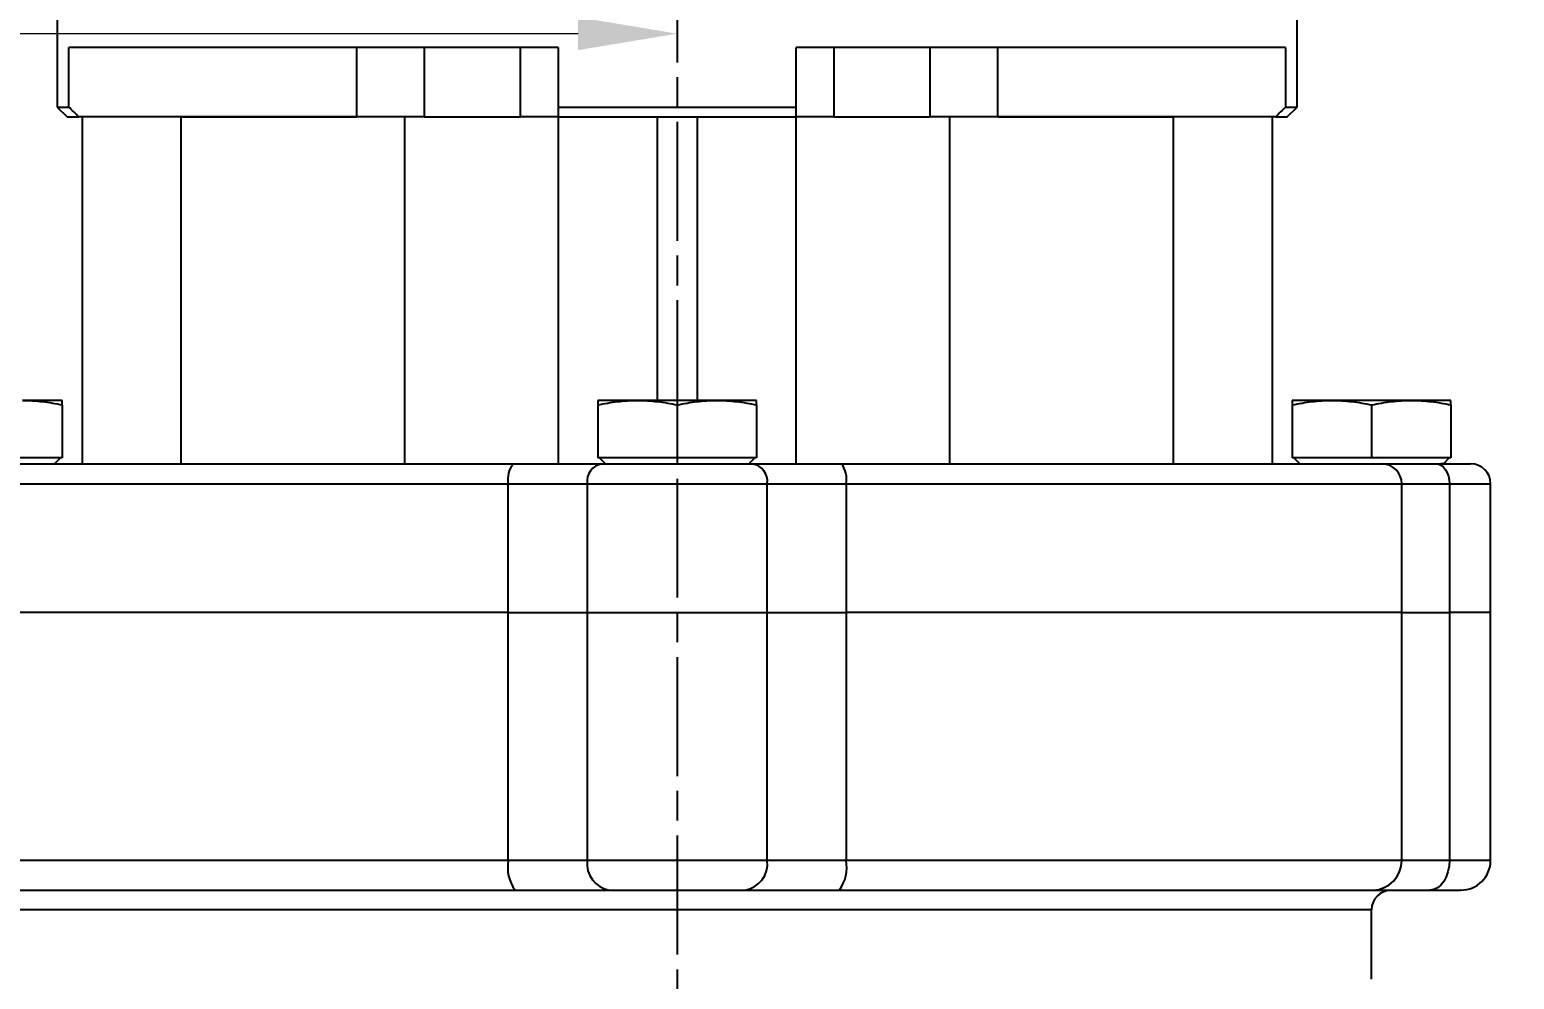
# Model space of a CAD drawing. Header units: millimetres. Extents: x 2251 to 4395, y 932 to 2449.
# Drawn here: x 2852 to 3001.7, y 1936.2 to 2032 of the extents above; entities that cross this region are included whole.
import ezdxf

# ---------------------------------------------------------------- set-up
doc = ezdxf.new("R2010")
doc.units = ezdxf.units.MM
doc.linetypes.add('AM_ISO08W050', pattern=[18, 12, -1.5, 3, -1.5])
doc.layers.add('AM_5', color=3, linetype='Continuous', lineweight=25)
doc.layers.add('AM_7', color=4, linetype='AM_ISO08W050', lineweight=25)
doc.styles.add('SLDTEXTSTYLE1', font='txt.shx', dxfattribs={"width": 0.7, "bigfont": 'gbcbig.shx'})
doc.dimstyles.new('SLDDIMSTYLE12$0', dxfattribs={"dimtxt": 12, "dimasz": 10, "dimexe": 0, "dimexo": 0.0625, "dimgap": 0.875, "dimtad": 1, "dimdec": 1, "dimlfac": 1.8, "dimrnd": 1e-09, "dimzin": 12, "dimdsep": 46, "dimtxsty": 'SLDTEXTSTYLE1', "dimcen": 0.09, "dimdle": 8.16, "dimclrd": 3, "dimclre": 3, "dimadec": 0, "dimazin": 3, "dimtfac": 1, "dimtdec": 1, "dimtofl": 0, "dimtmove": 0, "dimatfit": 3, "dimfxl": 0, "dimfrac": 2, "dimtolj": 1, "dimlwd": 5, "dimlwe": 5, "dimarcsym": 0})

# ---------------------------------------------------------------- blocks, each defined once
blk = doc.blocks.new('*D64')
at = {"layer": 'AM_5', "color": 3, "linetype": 'Continuous', "lineweight": 5, "transparency": 16777216}
for p, q in [((2755.4, 2110.44), (2755.4, 2031.56)), ((2907.32, 2031.56), (2765.4, 2031.56))]:
    blk.add_line(p, q, dxfattribs=at)
at = {"layer": 'AM_5', "color": 3, "lineweight": 5, "transparency": 16777216}
blk.add_line((2917.32, 2073.61), (2917.32, 2031.56), dxfattribs=at)
at = {"layer": 'AM_5', "color": 3, "transparency": 16777216}
for points in [[(2765.4, 2033.23), (2765.4, 2029.9), (2755.4, 2031.56)], [(2907.32, 2033.23), (2907.32, 2029.9), (2917.32, 2031.56)]]:
    blk.add_solid(points, dxfattribs=at)
at = {"layer": 'Defpoints', "color": 0, "transparency": 16777216}
for p in [(2755.4, 2110.51), (2917.32, 2073.67), (2755.4, 2031.56)]:
    blk.add_point(p, dxfattribs=at)
at = {"layer": 'AM_5', "color": 0, "transparency": 16777216, "insert": (2836.36, 2038.44), "char_height": 12, "attachment_point": 5, "style": 'SLDTEXTSTYLE1'}
blk.add_mtext('\\A1;160', dxfattribs=at)
blk = doc.blocks.new('*D83')
at = {"layer": 'AM_5', "color": 3, "lineweight": 5, "transparency": 16777216}
blk.add_line((2981.82, 2045.02), (3079.45, 2044.81), dxfattribs=at)
at = {"layer": 'AM_5', "color": 3, "linetype": 'Continuous', "lineweight": 5, "transparency": 16777216}
for p, q in [((3079.43, 2034.81), (3078.85, 1765.13)), ((2966.38, 1755.37), (3078.83, 1755.13))]:
    blk.add_line(p, q, dxfattribs=at)
at = {"layer": 'AM_5', "color": 3, "transparency": 16777216}
for points in [[(3077.76, 2034.82), (3081.09, 2034.81), (3079.45, 2044.81)], [(3077.18, 1765.13), (3080.52, 1765.12), (3078.83, 1755.13)]]:
    blk.add_solid(points, dxfattribs=at)
at = {"layer": 'Defpoints', "color": 0, "transparency": 16777216}
for p in [(2981.76, 2045.02), (2966.32, 1755.37), (3078.83, 1755.13)]:
    blk.add_point(p, dxfattribs=at)
at = {"layer": 'AM_5', "color": 0, "transparency": 16777216, "insert": (3072.26, 1899.99), "char_height": 12, "attachment_point": 5, "rotation": 89.8775, "style": 'SLDTEXTSTYLE1'}
blk.add_mtext('\\A1;290', dxfattribs=at)

msp = doc.modelspace()

# ---------------------------------------------------------------- linework, layer by layer
at = {"color": 7, "linetype": 'Continuous', "lineweight": 25}
for p, q in [((2854.822, 2044.163), (2854.822, 2024.163)), ((2979.822, 2024.163), (2979.822, 2044.163)), ((2905.322, 2030.163), (2855.985, 2030.163)), ((2855.985, 2024.163), (2855.985, 2030.163)), ((2885.011, 2023.163), (2885.011, 2030.163)), ((2891.814, 2030.163), (2891.814, 2023.163)), ((2901.533, 2023.163), (2901.533, 2030.163)), ((2905.322, 2030.163), (2905.322, 2024.163)), ((2978.659, 2030.163), (2929.322, 2030.163)), ((2929.322, 2024.163), (2929.322, 2030.163)), ((2933.112, 2030.163), (2933.112, 2023.163)), ((2942.831, 2023.163), (2942.831, 2030.163)), ((2949.633, 2023.163), (2949.633, 2030.163)), ((2978.659, 2030.163), (2978.659, 2024.163)), ((2854.822, 2024.163), (2855.822, 2023.163)), ((2854.822, 2024.163), (2855.985, 2024.163)), ((2905.322, 2024.163), (2929.322, 2024.163)), ((2978.659, 2024.163), (2979.822, 2024.163)), ((2978.822, 2023.163), (2979.822, 2024.163)), ((2855.822, 2023.163), (2857.004, 2023.163)), ((2885.011, 2023.163), (2857.004, 2023.163)), ((2857.322, 2023.163), (2857.322, 1988.163)), ((2867.322, 1988.163), (2867.322, 2023.163)), ((2867.322, 2023.163), (2885.011, 2023.163)), ((2891.814, 2023.163), (2885.011, 2023.163)), ((2889.827, 2023.163), (2889.827, 1988.163)), ((2891.814, 2023.163), (2901.533, 2023.163)), ((2905.322, 2023.163), (2901.533, 2023.163)), ((2905.322, 2023.163), (2929.322, 2023.163)), ((2905.322, 2023.163), (2905.322, 1988.163)), ((2915.322, 1994.563), (2915.322, 2023.163)), ((2919.322, 2023.163), (2919.322, 1994.563)), ((2933.112, 2023.163), (2929.322, 2023.163)), ((2929.322, 1988.163), (2929.322, 2023.163)), ((2933.112, 2023.163), (2942.831, 2023.163)), ((2949.633, 2023.163), (2942.831, 2023.163)), ((2944.818, 1988.163), (2944.818, 2023.163)), ((2977.64, 2023.163), (2949.633, 2023.163)), ((2949.633, 2023.163), (2967.322, 2023.163)), ((2967.322, 2023.163), (2967.322, 1988.163)), ((2977.322, 1988.163), (2977.322, 2023.163)), ((2977.64, 2023.163), (2978.822, 2023.163)), ((2855.322, 1994.563), (2851.322, 1994.563)), ((2855.322, 1994.112), (2855.322, 1988.763)), ((2913.322, 1994.563), (2909.322, 1994.563)), ((2909.322, 1994.112), (2909.322, 1988.763)), ((2921.322, 1994.563), (2913.322, 1994.563)), ((2917.322, 1994.112), (2917.322, 1988.763)), ((2925.322, 1994.563), (2921.322, 1994.563)), ((2925.322, 1994.112), (2925.322, 1988.763)), ((2983.322, 1994.563), (2979.322, 1994.563)), ((2979.322, 1994.112), (2979.322, 1988.763)), ((2991.322, 1994.563), (2983.322, 1994.563)), ((2987.322, 1994.112), (2987.322, 1988.763)), ((2995.322, 1994.563), (2991.322, 1994.563)), ((2995.322, 1994.112), (2995.322, 1988.763)), ((2855.322, 1988.763), (2847.322, 1988.763)), ((2854.557, 1988.163), (2855.157, 1988.763)), ((2917.322, 1988.763), (2909.322, 1988.763)), ((2909.487, 1988.763), (2910.087, 1988.163)), ((2925.322, 1988.763), (2917.322, 1988.763)), ((2924.557, 1988.163), (2925.157, 1988.763)), ((2987.322, 1988.763), (2979.322, 1988.763)), ((2979.487, 1988.763), (2980.087, 1988.163)), ((2995.322, 1988.763), (2987.322, 1988.763)), ((2994.557, 1988.163), (2994.317, 1988.163)), ((2994.557, 1988.163), (2995.157, 1988.763)), ((2844.281, 1986.163), (2900.295, 1986.163)), ((2900.295, 1986.163), (2908.241, 1986.163)), ((2900.295, 1973.163), (2900.295, 1986.163)), ((2908.241, 1986.163), (2926.403, 1986.163)), ((2908.241, 1986.163), (2908.241, 1973.163)), ((2926.403, 1973.163), (2926.403, 1986.163)), ((2926.403, 1986.163), (2934.349, 1986.163)), ((2934.349, 1986.163), (2934.349, 1973.163)), ((2934.349, 1986.163), (2990.364, 1986.163)), ((2990.364, 1973.163), (2990.364, 1986.163)), ((2990.364, 1986.163), (2995.167, 1986.163)), ((2995.167, 1986.163), (2995.167, 1973.163)), ((2995.167, 1986.163), (2999.322, 1986.163)), ((2999.322, 1973.163), (2999.322, 1986.163)), ((2900.295, 1973.163), (2844.281, 1973.163)), ((2900.295, 1948.163), (2900.295, 1973.163)), ((2900.295, 1973.163), (2908.241, 1973.163)), ((2908.241, 1973.163), (2908.241, 1948.163)), ((2908.241, 1973.163), (2926.403, 1973.163)), ((2926.403, 1948.163), (2926.403, 1973.163)), ((2926.403, 1973.163), (2934.349, 1973.163)), ((2934.349, 1973.163), (2934.349, 1948.163)), ((2990.364, 1973.163), (2934.349, 1973.163)), ((2990.364, 1948.163), (2990.364, 1973.163)), ((2990.364, 1973.163), (2995.167, 1973.163)), ((2995.167, 1973.163), (2995.167, 1948.163)), ((2999.322, 1973.163), (2995.167, 1973.163)), ((2999.322, 1948.163), (2999.322, 1973.163)), ((2900.295, 1948.163), (2844.281, 1948.163)), ((2908.241, 1948.163), (2900.295, 1948.163)), ((2926.403, 1948.163), (2908.241, 1948.163)), ((2934.349, 1948.163), (2926.403, 1948.163)), ((2990.364, 1948.163), (2934.349, 1948.163)), ((2995.167, 1948.163), (2990.364, 1948.163)), ((2999.322, 1948.163), (2995.167, 1948.163)), ((2847.202, 1945.163), (2900.976, 1945.163)), ((2933.668, 1945.163), (2987.442, 1945.163)), ((2993.556, 1945.163), (2993.989, 1945.163)), ((2987.322, 1943.163), (2847.322, 1943.163)), ((2987.322, 1936.163), (2987.322, 1943.163))]:
    msp.add_line(p, q, dxfattribs=at)
at = {"color": 7, "linetype": 'Continuous', "lineweight": 25, "flags": 128}
for points in [[(2993.859, 1988.163), (2994.114, 1988.124), (2994.36, 1988.01), (2994.586, 1987.826), (2994.784, 1987.577), (2994.946, 1987.274), (2995.067, 1986.928), (2995.142, 1986.553), (2995.167, 1986.163)], [(2995.167, 1948.163), (2995.129, 1947.577), (2995.017, 1947.015), (2994.836, 1946.496), (2994.592, 1946.041), (2994.295, 1945.668), (2993.956, 1945.391), (2993.588, 1945.22), (2993.206, 1945.163)]]:
    msp.add_lwpolyline(points, dxfattribs=at)
at = {"color": 7, "linetype": 'Continuous', "lineweight": 25}
for centre, radius, start, end in [((2902.838, 1986.637), 2.587, 143.85476, 190.56369), ((2910.037, 1986.376), 1.809, 98.98174, 186.78498), ((2924.607, 1986.376), 1.809, 353.21502, 81.01826), ((2931.806, 1986.637), 2.587, 349.43631, 36.14524), ((2988.39, 1986.188), 1.974, 359.25215, 89.23209), ((2997.322, 1986.163), 2, 0, 90), ((2904.11, 1947.451), 3.88, 169.43631, 216.14524), ((2910.935, 1947.842), 2.713, 173.21502, 261.01826), ((2923.709, 1947.842), 2.713, 278.98174, 6.78498), ((2930.535, 1947.451), 3.88, 323.85476, 10.56369), ((2987.403, 1948.124), 2.962, 270.76791, 0.74785), ((2996.322, 1948.163), 3, 270, 0), ((2989.322, 1943.163), 2, 90, 180)]:
    msp.add_arc(centre, radius, start, end, dxfattribs=at)
for points in [[(2857.004, 2023.163), (2856.664, 2023.496), (2856.325, 2023.829), (2855.985, 2024.163)], [(2905.322, 2024.163), (2905.322, 2023.829), (2905.322, 2023.496), (2905.322, 2023.163)], [(2929.322, 2023.163), (2929.322, 2023.496), (2929.322, 2023.829), (2929.322, 2024.163)], [(2978.659, 2024.163), (2978.32, 2023.829), (2977.98, 2023.496), (2977.64, 2023.163)], [(2900.976, 1945.163), (2904.684, 1945.163), (2908.023, 1945.163), (2910.511, 1945.163)], [(2924.133, 1945.163), (2926.622, 1945.163), (2929.96, 1945.163), (2933.668, 1945.163)], [(2987.442, 1945.163), (2988.307, 1945.163), (2990.324, 1945.163), (2993.206, 1945.163)]]:
    msp.add_open_spline(points, degree=3, dxfattribs=at)
for points, knots in [([(2851.322, 1994.563), (2851.995, 1994.563), (2852.665, 1994.521), (2853.998, 1994.365), (2854.661, 1994.251), (2855.322, 1994.112)], [0, 0, 0, 0, 0.5, 0.5, 1, 1, 1, 1]), ([(2855.322, 1994.112), (2855.322, 1994.251), (2855.322, 1994.365), (2855.322, 1994.521), (2855.322, 1994.563), (2855.322, 1994.563)], [0, 0, 0, 0, 0.5, 0.5, 1, 1, 1, 1]), ([(2909.322, 1994.112), (2909.983, 1994.251), (2910.647, 1994.365), (2911.98, 1994.521), (2912.649, 1994.563), (2913.322, 1994.563)], [0, 0, 0, 0, 0.5, 0.5, 1, 1, 1, 1]), ([(2909.322, 1994.563), (2909.322, 1994.563), (2909.322, 1994.521), (2909.322, 1994.365), (2909.322, 1994.251), (2909.322, 1994.112)], [0, 0, 0, 0, 0.5, 0.5, 1, 1, 1, 1]), ([(2913.322, 1994.563), (2913.995, 1994.563), (2914.665, 1994.521), (2915.998, 1994.365), (2916.661, 1994.251), (2917.322, 1994.112)], [0, 0, 0, 0, 0.5, 0.5, 1, 1, 1, 1]), ([(2917.322, 1994.112), (2917.983, 1994.251), (2918.647, 1994.365), (2919.98, 1994.521), (2920.649, 1994.563), (2921.322, 1994.563)], [0, 0, 0, 0, 0.5, 0.5, 1, 1, 1, 1]), ([(2921.322, 1994.563), (2921.995, 1994.563), (2922.665, 1994.521), (2923.998, 1994.365), (2924.661, 1994.251), (2925.322, 1994.112)], [0, 0, 0, 0, 0.5, 0.5, 1, 1, 1, 1]), ([(2925.322, 1994.112), (2925.322, 1994.251), (2925.322, 1994.365), (2925.322, 1994.521), (2925.322, 1994.563), (2925.322, 1994.563)], [0, 0, 0, 0, 0.5, 0.5, 1, 1, 1, 1]), ([(2979.322, 1994.112), (2979.983, 1994.251), (2980.647, 1994.365), (2981.98, 1994.521), (2982.649, 1994.563), (2983.322, 1994.563)], [0, 0, 0, 0, 0.5, 0.5, 1, 1, 1, 1]), ([(2979.322, 1994.563), (2979.322, 1994.563), (2979.322, 1994.521), (2979.322, 1994.365), (2979.322, 1994.251), (2979.322, 1994.112)], [0, 0, 0, 0, 0.5, 0.5, 1, 1, 1, 1]), ([(2983.322, 1994.563), (2983.995, 1994.563), (2984.665, 1994.521), (2985.998, 1994.365), (2986.661, 1994.251), (2987.322, 1994.112)], [0, 0, 0, 0, 0.5, 0.5, 1, 1, 1, 1]), ([(2987.322, 1994.112), (2987.983, 1994.251), (2988.647, 1994.365), (2989.98, 1994.521), (2990.649, 1994.563), (2991.322, 1994.563)], [0, 0, 0, 0, 0.5, 0.5, 1, 1, 1, 1]), ([(2991.322, 1994.563), (2991.995, 1994.563), (2992.665, 1994.521), (2993.998, 1994.365), (2994.661, 1994.251), (2995.322, 1994.112)], [0, 0, 0, 0, 0.5, 0.5, 1, 1, 1, 1]), ([(2995.322, 1994.112), (2995.322, 1994.251), (2995.322, 1994.365), (2995.322, 1994.521), (2995.322, 1994.563), (2995.322, 1994.563)], [0, 0, 0, 0, 0.5, 0.5, 1, 1, 1, 1]), ([(2846.228, 1988.163), (2846.297, 1988.163), (2846.434, 1988.163), (2846.653, 1988.163), (2846.882, 1988.163), (2847.121, 1988.163), (2847.371, 1988.163), (2847.631, 1988.163), (2847.901, 1988.163), (2848.182, 1988.163), (2848.473, 1988.163), (2848.775, 1988.163), (2849.572, 1988.163), (2850.992, 1988.163), (2853.283, 1988.163), (2855.902, 1988.163), (2858.855, 1988.163), (2862.111, 1988.163), (2865.66, 1988.163), (2869.47, 1988.163), (2873.51, 1988.163), (2877.756, 1988.163), (2882.156, 1988.163), (2886.697, 1988.163), (2890.305, 1988.163), (2892.908, 1988.163), (2894.455, 1988.163), (2896.012, 1988.163), (2897.58, 1988.163), (2899.159, 1988.163), (2900.219, 1988.163), (2900.749, 1988.163)], [0, 0, 0, 0, 0.0109905, 0.0219738, 0.0329514, 0.0439251, 0.0548963, 0.0658669, 0.0768384, 0.0878125, 0.0987907, 0.1097749, 0.1207665, 0.1829209, 0.2450819, 0.3084864, 0.3718973, 0.435946, 0.5000009, 0.5640495, 0.6281044, 0.6915089, 0.7549199, 0.8170743, 0.8792353, 0.8993787, 0.9195022, 0.939616, 0.9597302, 0.9798548, 1, 1, 1, 1]), ([(2900.749, 1988.163), (2900.873, 1988.163), (2901.119, 1988.163), (2901.485, 1988.163), (2901.85, 1988.163), (2902.211, 1988.163), (2902.57, 1988.163), (2902.927, 1988.163), (2903.58, 1988.163), (2904.514, 1988.163), (2905.693, 1988.163), (2906.817, 1988.163), (2907.7, 1988.163), (2908.369, 1988.163), (2908.85, 1988.163), (2909.315, 1988.163), (2909.608, 1988.163), (2909.755, 1988.163)], [0, 0, 0, 0, 0.0355348, 0.0710273, 0.1064952, 0.1419563, 0.1774283, 0.212929, 0.248476, 0.3742156, 0.5000052, 0.6257448, 0.7515345, 0.8136891, 0.8757548, 0.9378267, 1, 1, 1, 1]), ([(2909.755, 1988.163), (2909.822, 1988.163), (2909.955, 1988.163), (2910.164, 1988.163), (2910.378, 1988.163), (2910.599, 1988.163), (2910.826, 1988.163), (2911.06, 1988.163), (2911.505, 1988.163), (2912.19, 1988.163), (2913.153, 1988.163), (2914.164, 1988.163), (2915.545, 1988.163), (2917.322, 1988.163), (2919.099, 1988.163), (2920.48, 1988.163), (2921.491, 1988.163), (2922.454, 1988.163), (2923.202, 1988.163), (2923.762, 1988.163), (2924.158, 1988.163), (2924.537, 1988.163), (2924.772, 1988.163), (2924.89, 1988.163)], [0, 0, 0, 0, 0.0176984, 0.0353574, 0.0529932, 0.0706221, 0.0882604, 0.1059243, 0.1236301, 0.1868579, 0.2501163, 0.3133441, 0.3766025, 0.5000048, 0.6234071, 0.6866349, 0.7498933, 0.8131211, 0.8763795, 0.9073226, 0.9381822, 0.9690456, 1, 1, 1, 1]), ([(2924.89, 1988.163), (2924.973, 1988.163), (2925.14, 1988.163), (2925.398, 1988.163), (2925.662, 1988.163), (2925.931, 1988.163), (2926.207, 1988.163), (2926.489, 1988.163), (2927.019, 1988.163), (2927.827, 1988.163), (2928.951, 1988.163), (2930.13, 1988.163), (2931.151, 1988.163), (2931.983, 1988.163), (2932.613, 1988.163), (2933.249, 1988.163), (2933.68, 1988.163), (2933.895, 1988.163)], [0, 0, 0, 0, 0.03553479, 0.0710273, 0.10649523, 0.14195632, 0.17742833, 0.21292899, 0.24847599, 0.37421557, 0.50000523, 0.6257448, 0.75153447, 0.81368907, 0.87575476, 0.93782669, 1, 1, 1, 1]), ([(2933.895, 1988.163), (2934.185, 1988.163), (2934.763, 1988.163), (2935.628, 1988.163), (2936.49, 1988.163), (2937.349, 1988.163), (2938.204, 1988.163), (2939.056, 1988.163), (2939.906, 1988.163), (2940.751, 1988.163), (2941.594, 1988.163), (2942.434, 1988.163), (2944.568, 1988.163), (2947.948, 1988.163), (2952.488, 1988.163), (2956.889, 1988.163), (2961.134, 1988.163), (2965.175, 1988.163), (2968.984, 1988.163), (2972.533, 1988.163), (2975.789, 1988.163), (2978.742, 1988.163), (2981.361, 1988.163), (2983.652, 1988.163), (2985.168, 1988.163), (2986.125, 1988.163), (2986.655, 1988.163), (2987.149, 1988.163), (2987.608, 1988.163), (2988.034, 1988.163), (2988.289, 1988.163), (2988.416, 1988.163)], [0, 0, 0, 0, 0.0109905, 0.0219738, 0.0329514, 0.0439251, 0.0548963, 0.0658669, 0.0768384, 0.0878125, 0.0987907, 0.1097749, 0.1207665, 0.1829209, 0.2450819, 0.3084864, 0.3718973, 0.435946, 0.5000009, 0.5640495, 0.6281044, 0.6915089, 0.7549199, 0.8170743, 0.8792353, 0.8993787, 0.9195022, 0.939616, 0.9597302, 0.9798548, 1, 1, 1, 1]), ([(2988.416, 1988.163), (2988.446, 1988.163), (2988.505, 1988.163), (2988.604, 1988.163), (2988.71, 1988.163), (2988.825, 1988.163), (2988.948, 1988.163), (2989.079, 1988.163), (2989.335, 1988.163), (2989.758, 1988.163), (2990.408, 1988.163), (2991.15, 1988.163), (2991.838, 1988.163), (2992.427, 1988.163), (2992.885, 1988.163), (2993.361, 1988.163), (2993.693, 1988.163), (2993.859, 1988.163)], [0, 0, 0, 0, 0.0355348, 0.0710273, 0.1064952, 0.1419563, 0.1774283, 0.212929, 0.248476, 0.3742156, 0.5000052, 0.6257448, 0.7515345, 0.8136891, 0.8757548, 0.9378267, 1, 1, 1, 1]), ([(2993.859, 1988.163), (2994.332, 1988.163), (2995.287, 1988.163), (2996.347, 1988.163), (2997.034, 1988.163), (2997.343, 1988.163), (2997.293, 1988.163), (2997.281, 1988.163)], [0, 0, 0, 0, 0.229966, 0.4645793, 0.6991926, 0.9291586, 1, 1, 1, 1]), ([(2910.511, 1945.163), (2912.221, 1945.163), (2914.707, 1945.163), (2919.937, 1945.163), (2922.423, 1945.163), (2924.133, 1945.163)], [0, 0, 0, 0, 0.5, 0.5, 1, 1, 1, 1]), ([(2993.206, 1945.163), (2993.631, 1945.163), (2994.491, 1945.163), (2995.445, 1945.163), (2996.063, 1945.163), (2996.34, 1945.163), (2996.295, 1945.163), (2996.285, 1945.163)], [0, 0, 0, 0, 0.229966, 0.4645793, 0.6991926, 0.9291586, 1, 1, 1, 1])]:
    msp.add_open_spline(points, degree=3, knots=knots, dxfattribs=at)
at = {"layer": 'AM_7'}
msp.add_line((2917.322, 2076.669), (2917.322, 1587.663), dxfattribs=at)

# ---------------------------------------------------------------- dimensions: what is measured, and where the dimension line sits
at = {"layer": 'AM_5'}
dim = msp.add_linear_dim(base=(2755.4, 2031.563), p1=(2917.322, 2073.669), p2=(2755.4, 2110.507), text='160', dimstyle='SLDDIMSTYLE12$0', override={"dimlfac": 1, "dimpost": ''}, dxfattribs=at)
dim.commit()
dim.dimension.update_dxf_attribs({"geometry": '*D64', "text_midpoint": (2836.361, 2038.438)})
dim = msp.add_linear_dim(base=(3078.83, 1755.128), p1=(2981.758, 2045.023), p2=(2966.322, 1755.368), angle=89.87751, text='290', dimstyle='SLDDIMSTYLE12$0', override={"dimlfac": 1, "dimpost": ''}, dxfattribs=at)
dim.commit()
dim.dimension.update_dxf_attribs({"geometry": '*D83', "text_midpoint": (3072.264, 1899.986)})

doc.saveas('drawing.dxf')
